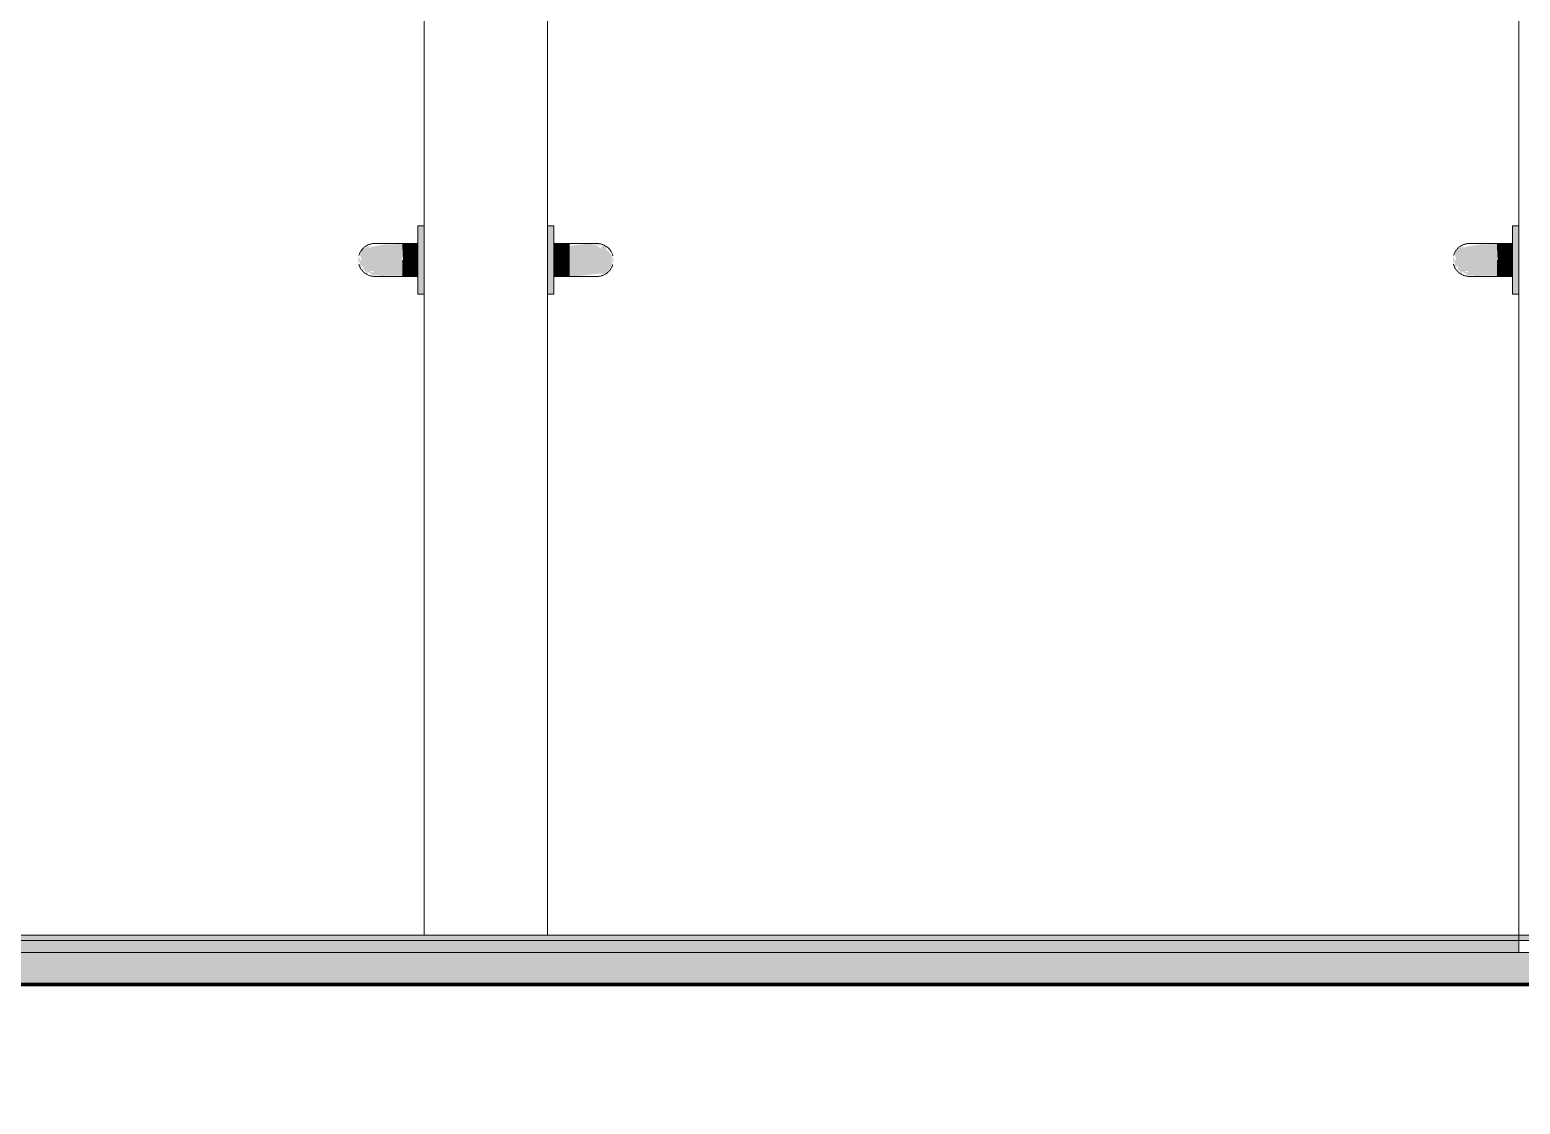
# Model space of a CAD drawing. Header units: inches. Extents: x 20478 to 36684, y -248 to 750.
# Drawn here: x 27366.4 to 27434.3, y -5.5 to 43.5 of the extents above; entities that cross this region are included whole.
import ezdxf

# ---------------------------------------------------------------- set-up
doc = ezdxf.new("R2010")
doc.units = ezdxf.units.IN
doc.header["$MEASUREMENT"] = 0
for name, color, linetype, lineweight in [('A-GLAZ-CWMG', 51, 'Continuous', 9), ('A-WALL-PATT', 111, 'Continuous', 13), ('C-TOPO', 7, 'Continuous', 9), ('G-ANNO-TEXT', 231, 'Continuous', 9), ('I-WALL', 2, 'Continuous', 13), ('Q-SPCQ', 91, 'Continuous', 9)]:
    doc.layers.add(name, color=color, linetype=linetype, lineweight=lineweight)

# ---------------------------------------------------------------- blocks, each defined once
blk = doc.blocks.new('817_Grab_Bars - 8170-001240-25748-Elevation - South')
at = {"layer": 'Q-SPCQ'}
for points in [[(25349.421, 31.438), (25349.703, 31.438), (25349.703, 34.563), (25349.421, 34.563), (25349.421, 31.542)], [(25349.421, 33), (25349.421, 33.75), (25348.703, 33.724), (25348.737, 33)], [(25348.703, 32.25), (25349.421, 32.276), (25349.421, 33), (25348.703, 33), (25348.703, 32.276)]]:
    blk.add_hatch(color=9, dxfattribs=at).paths.add_polyline_path(points, flags=0)
h = blk.add_hatch(color=9, dxfattribs=at)
h.paths.add_polyline_path([(25348.703, 33), (25348.703, 33.724), (25347.98, 33.716), (25347.299, 33.601), (25347.149, 33.52), (25347.232, 33.644), (25346.999, 33.553), (25346.857, 33.416), (25346.782, 33.225), (25346.855, 33), (25348.476, 33)], flags=0)
h.paths.add_polyline_path([(25346.703, 33), (25346.779, 33), (25346.728, 33.194)], flags=0)
h = blk.add_hatch(color=9, dxfattribs=at)
h.paths.add_polyline_path([(25346.775, 33), (25346.703, 33), (25346.728, 32.806), (25346.772, 32.986)], flags=0)
h.paths.add_polyline_path([(25346.878, 32.604), (25346.861, 32.767), (25346.956, 32.642)], flags=0)
h.paths.add_polyline_path([(25347.806, 32.254), (25347.964, 32.293), (25348.703, 32.276), (25348.703, 33), (25346.775, 33), (25346.772, 32.764), (25347.098, 32.38), (25347.153, 32.378), (25347.098, 32.491), (25347.397, 32.293), (25347.623, 32.303)], flags=0)
h.paths.add_polyline_path([(25347.369, 32.413), (25347.228, 32.502), (25347.387, 32.491)], flags=0)
at = {"layer": 'Q-SPCQ', "color": 250}
for p, q in [((25349.703, 34.563), (25349.421, 34.563)), ((25349.421, 31.438), (25349.421, 34.563)), ((25349.421, 33.75), (25348.703, 33.75)), ((25348.703, 32.25), (25349.421, 32.25)), ((25349.421, 31.438), (25349.703, 31.438))]:
    blk.add_line(p, q, dxfattribs=at)
at = {"layer": 'Q-SPCQ', "color": 250, "flags": 128}
for points in [[(25346.732, 33.207), (25346.741, 33.236), (25346.751, 33.264), (25346.762, 33.292), (25346.774, 33.319), (25346.787, 33.346), (25346.802, 33.373), (25346.817, 33.398), (25346.834, 33.423), (25346.851, 33.448), (25346.87, 33.472), (25346.889, 33.495), (25346.909, 33.517), (25346.93, 33.538), (25346.952, 33.558), (25346.975, 33.578), (25346.998, 33.597), (25347.023, 33.614), (25347.047, 33.631), (25347.073, 33.647), (25347.099, 33.661), (25347.126, 33.675), (25347.153, 33.688), (25347.181, 33.699), (25347.209, 33.709), (25347.238, 33.719), (25347.267, 33.727), (25347.296, 33.733), (25347.325, 33.739), (25347.355, 33.744), (25347.385, 33.747), (25347.415, 33.749), (25347.445, 33.75), (25347.453, 33.75)], [(25347.453, 33.75), (25347.454, 33.75), (25347.457, 33.75), (25347.462, 33.75), (25347.469, 33.75), (25347.478, 33.75), (25347.489, 33.75), (25347.501, 33.75), (25347.516, 33.75), (25347.533, 33.75), (25347.551, 33.75), (25347.572, 33.75), (25347.594, 33.75), (25347.618, 33.75), (25347.644, 33.75), (25347.671, 33.75), (25347.7, 33.75), (25347.731, 33.75), (25347.763, 33.75), (25347.797, 33.75), (25347.832, 33.75), (25347.868, 33.75), (25347.906, 33.75), (25347.945, 33.75), (25347.986, 33.75), (25348.027, 33.75), (25348.07, 33.75), (25348.114, 33.75), (25348.158, 33.75), (25348.204, 33.75), (25348.25, 33.75), (25348.297, 33.75), (25348.344, 33.75), (25348.393, 33.75), (25348.441, 33.75), (25348.49, 33.75), (25348.54, 33.75), (25348.589, 33.75), (25348.639, 33.75), (25348.689, 33.75), (25348.703, 33.75)], [(25348.703, 33.75), (25348.653, 33.75), (25348.603, 33.75), (25348.553, 33.75), (25348.504, 33.75), (25348.454, 33.75), (25348.406, 33.75), (25348.357, 33.75), (25348.31, 33.75), (25348.262, 33.75), (25348.216, 33.75), (25348.17, 33.75), (25348.126, 33.75), (25348.082, 33.75), (25348.039, 33.75), (25347.997, 33.75), (25347.956, 33.75), (25347.917, 33.75), (25347.878, 33.75), (25347.842, 33.75), (25347.806, 33.75), (25347.772, 33.75), (25347.739, 33.75), (25347.708, 33.75), (25347.679, 33.75), (25347.651, 33.75), (25347.625, 33.75), (25347.6, 33.75), (25347.578, 33.75), (25347.557, 33.75), (25347.538, 33.75), (25347.52, 33.75), (25347.505, 33.75), (25347.492, 33.75), (25347.48, 33.75), (25347.471, 33.75), (25347.463, 33.75), (25347.458, 33.75), (25347.454, 33.75), (25347.453, 33.75)], [(25347.453, 32.25), (25347.423, 32.251), (25347.393, 32.252), (25347.363, 32.255), (25347.333, 32.26), (25347.304, 32.265), (25347.274, 32.271), (25347.245, 32.279), (25347.217, 32.288), (25347.189, 32.298), (25347.161, 32.309), (25347.133, 32.321), (25347.106, 32.335), (25347.08, 32.349), (25347.054, 32.365), (25347.029, 32.381), (25347.005, 32.398), (25346.981, 32.417), (25346.958, 32.436), (25346.936, 32.456), (25346.915, 32.477), (25346.894, 32.499), (25346.875, 32.522), (25346.856, 32.546), (25346.838, 32.57), (25346.822, 32.595), (25346.806, 32.62), (25346.791, 32.647), (25346.778, 32.673), (25346.765, 32.7), (25346.754, 32.728), (25346.743, 32.756), (25346.734, 32.785), (25346.726, 32.814)], [(25348.703, 32.25), (25348.653, 32.25), (25348.603, 32.25), (25348.553, 32.25), (25348.504, 32.25), (25348.454, 32.25), (25348.406, 32.25), (25348.357, 32.25), (25348.31, 32.25), (25348.262, 32.25), (25348.216, 32.25), (25348.17, 32.25), (25348.126, 32.25), (25348.082, 32.25), (25348.039, 32.25), (25347.997, 32.25), (25347.956, 32.25), (25347.917, 32.25), (25347.878, 32.25), (25347.842, 32.25), (25347.806, 32.25), (25347.772, 32.25), (25347.739, 32.25), (25347.708, 32.25), (25347.679, 32.25), (25347.651, 32.25), (25347.625, 32.25), (25347.6, 32.25), (25347.578, 32.25), (25347.557, 32.25), (25347.538, 32.25), (25347.52, 32.25), (25347.505, 32.25), (25347.492, 32.25), (25347.48, 32.25), (25347.471, 32.25), (25347.463, 32.25), (25347.458, 32.25), (25347.454, 32.25), (25347.453, 32.25)], [(25347.453, 32.25), (25347.454, 32.25), (25347.457, 32.25), (25347.462, 32.25), (25347.469, 32.25), (25347.478, 32.25), (25347.489, 32.25), (25347.501, 32.25), (25347.516, 32.25), (25347.533, 32.25), (25347.551, 32.25), (25347.572, 32.25), (25347.594, 32.25), (25347.618, 32.25), (25347.644, 32.25), (25347.671, 32.25), (25347.7, 32.25), (25347.731, 32.25), (25347.763, 32.25), (25347.797, 32.25), (25347.832, 32.25), (25347.868, 32.25), (25347.906, 32.25), (25347.945, 32.25), (25347.986, 32.25), (25348.027, 32.25), (25348.07, 32.25), (25348.114, 32.25), (25348.158, 32.25), (25348.204, 32.25), (25348.25, 32.25), (25348.297, 32.25), (25348.344, 32.25), (25348.393, 32.25), (25348.441, 32.25), (25348.49, 32.25), (25348.54, 32.25), (25348.589, 32.25), (25348.639, 32.25), (25348.689, 32.25), (25348.703, 32.25)]]:
    blk.add_lwpolyline(points, dxfattribs=at)
blk = doc.blocks.new('817_Grab_Bars - 8170-001240-V55-Elevation - South')
at = {"layer": 'Q-SPCQ'}
for points in [[(25355.609, 31.437), (25355.609, 34.562), (25355.328, 34.562), (25355.328, 31.437)], [(25355.609, 33), (25356.328, 33), (25356.328, 33.75), (25355.609, 33.724), (25355.609, 33.194)], [(25355.609, 32.25), (25356.328, 32.276), (25356.328, 33), (25355.609, 33), (25355.609, 32.276)]]:
    blk.add_hatch(color=9, dxfattribs=at).paths.add_polyline_path(points, flags=0)
h = blk.add_hatch(color=9, dxfattribs=at)
h.paths.add_polyline_path([(25358.252, 33), (25358.328, 33), (25358.302, 33.194)], flags=0)
h.paths.add_polyline_path([(25356.71, 33), (25358.252, 33), (25358.242, 33.22), (25357.965, 33.52), (25358.041, 33.563), (25357.866, 33.665), (25357.767, 33.635), (25357.618, 33.721), (25357.501, 33.689), (25357.243, 33.742), (25356.328, 33.65), (25356.328, 33)], flags=0)
h.paths.add_polyline_path([(25357.775, 33.516), (25357.519, 33.686), (25357.767, 33.635)], flags=0)
h = blk.add_hatch(color=9, dxfattribs=at)
h.paths.add_polyline_path([(25358.255, 33), (25358.302, 32.806), (25358.328, 33), (25358.258, 33)], flags=0)
h.paths.add_polyline_path([(25356.668, 32.266), (25357.818, 32.39), (25357.867, 32.355), (25357.933, 32.38), (25358.102, 32.531), (25358.258, 32.764), (25358.242, 33), (25356.328, 33), (25356.328, 32.276)], flags=0)
at = {"layer": 'Q-SPCQ', "color": 250}
for p, q in [((25355.609, 34.562), (25355.328, 34.562)), ((25355.609, 34.562), (25355.609, 31.437)), ((25356.328, 33.75), (25355.609, 33.75)), ((25355.609, 32.25), (25356.328, 32.25)), ((25355.328, 31.437), (25355.609, 31.437))]:
    blk.add_line(p, q, dxfattribs=at)
at = {"layer": 'Q-SPCQ', "color": 250, "flags": 128}
for points in [[(25357.578, 33.75), (25357.577, 33.75), (25357.574, 33.75), (25357.569, 33.75), (25357.562, 33.75), (25357.553, 33.75), (25357.542, 33.75), (25357.529, 33.75), (25357.514, 33.75), (25357.498, 33.75), (25357.479, 33.75), (25357.459, 33.75), (25357.436, 33.75), (25357.412, 33.75), (25357.387, 33.75), (25357.359, 33.75), (25357.33, 33.75), (25357.3, 33.75), (25357.267, 33.75), (25357.234, 33.75), (25357.199, 33.75), (25357.162, 33.75), (25357.124, 33.75), (25357.085, 33.75), (25357.045, 33.75), (25357.003, 33.75), (25356.961, 33.75), (25356.917, 33.75), (25356.872, 33.75), (25356.827, 33.75), (25356.781, 33.75), (25356.734, 33.75), (25356.686, 33.75), (25356.638, 33.75), (25356.589, 33.75), (25356.54, 33.75), (25356.491, 33.75), (25356.441, 33.75), (25356.391, 33.75), (25356.341, 33.75), (25356.328, 33.75)], [(25356.328, 33.75), (25356.378, 33.75), (25356.428, 33.75), (25356.477, 33.75), (25356.527, 33.75), (25356.576, 33.75), (25356.625, 33.75), (25356.673, 33.75), (25356.721, 33.75), (25356.768, 33.75), (25356.814, 33.75), (25356.86, 33.75), (25356.905, 33.75), (25356.949, 33.75), (25356.992, 33.75), (25357.034, 33.75), (25357.074, 33.75), (25357.114, 33.75), (25357.152, 33.75), (25357.189, 33.75), (25357.224, 33.75), (25357.259, 33.75), (25357.291, 33.75), (25357.322, 33.75), (25357.352, 33.75), (25357.38, 33.75), (25357.406, 33.75), (25357.43, 33.75), (25357.453, 33.75), (25357.474, 33.75), (25357.493, 33.75), (25357.51, 33.75), (25357.525, 33.75), (25357.539, 33.75), (25357.55, 33.75), (25357.56, 33.75), (25357.567, 33.75), (25357.573, 33.75), (25357.576, 33.75), (25357.578, 33.75)], [(25357.578, 33.75), (25357.608, 33.749), (25357.638, 33.748), (25357.668, 33.745), (25357.697, 33.74), (25357.727, 33.735), (25357.756, 33.729), (25357.785, 33.721), (25357.814, 33.712), (25357.842, 33.702), (25357.87, 33.691), (25357.897, 33.679), (25357.924, 33.665), (25357.95, 33.651), (25357.976, 33.635), (25358.001, 33.619), (25358.026, 33.602), (25358.049, 33.583), (25358.072, 33.564), (25358.094, 33.544), (25358.116, 33.523), (25358.136, 33.501), (25358.156, 33.478), (25358.174, 33.454), (25358.192, 33.43), (25358.209, 33.405), (25358.225, 33.38), (25358.239, 33.353), (25358.253, 33.327), (25358.265, 33.3), (25358.277, 33.272), (25358.287, 33.244), (25358.296, 33.215), (25358.304, 33.186)], [(25358.299, 32.793), (25358.29, 32.764), (25358.28, 32.736), (25358.269, 32.708), (25358.256, 32.681), (25358.243, 32.654), (25358.229, 32.627), (25358.213, 32.602), (25358.197, 32.577), (25358.179, 32.552), (25358.161, 32.528), (25358.142, 32.505), (25358.121, 32.483), (25358.1, 32.462), (25358.078, 32.442), (25358.056, 32.422), (25358.032, 32.403), (25358.008, 32.386), (25357.983, 32.369), (25357.957, 32.353), (25357.931, 32.339), (25357.904, 32.325), (25357.877, 32.312), (25357.849, 32.301), (25357.821, 32.291), (25357.793, 32.281), (25357.764, 32.273), (25357.735, 32.267), (25357.705, 32.261), (25357.676, 32.256), (25357.646, 32.253), (25357.616, 32.251), (25357.586, 32.25), (25357.578, 32.25)], [(25356.328, 32.25), (25356.378, 32.25), (25356.428, 32.25), (25356.477, 32.25), (25356.527, 32.25), (25356.576, 32.25), (25356.625, 32.25), (25356.673, 32.25), (25356.721, 32.25), (25356.768, 32.25), (25356.814, 32.25), (25356.86, 32.25), (25356.905, 32.25), (25356.949, 32.25), (25356.992, 32.25), (25357.034, 32.25), (25357.074, 32.25), (25357.114, 32.25), (25357.152, 32.25), (25357.189, 32.25), (25357.224, 32.25), (25357.259, 32.25), (25357.291, 32.25), (25357.322, 32.25), (25357.352, 32.25), (25357.38, 32.25), (25357.406, 32.25), (25357.43, 32.25), (25357.453, 32.25), (25357.474, 32.25), (25357.493, 32.25), (25357.51, 32.25), (25357.525, 32.25), (25357.539, 32.25), (25357.55, 32.25), (25357.56, 32.25), (25357.567, 32.25), (25357.573, 32.25), (25357.576, 32.25), (25357.578, 32.25)], [(25357.578, 32.25), (25357.577, 32.25), (25357.574, 32.25), (25357.569, 32.25), (25357.562, 32.25), (25357.553, 32.25), (25357.542, 32.25), (25357.529, 32.25), (25357.514, 32.25), (25357.498, 32.25), (25357.479, 32.25), (25357.459, 32.25), (25357.436, 32.25), (25357.412, 32.25), (25357.387, 32.25), (25357.359, 32.25), (25357.33, 32.25), (25357.3, 32.25), (25357.267, 32.25), (25357.234, 32.25), (25357.199, 32.25), (25357.162, 32.25), (25357.124, 32.25), (25357.085, 32.25), (25357.045, 32.25), (25357.003, 32.25), (25356.961, 32.25), (25356.917, 32.25), (25356.872, 32.25), (25356.827, 32.25), (25356.781, 32.25), (25356.734, 32.25), (25356.686, 32.25), (25356.638, 32.25), (25356.589, 32.25), (25356.54, 32.25), (25356.491, 32.25), (25356.441, 32.25), (25356.391, 32.25), (25356.341, 32.25), (25356.328, 32.25)]]:
    blk.add_lwpolyline(points, dxfattribs=at)
blk = doc.blocks.new('Locker Rooms and Restrooms_rvt-2-Elevation - South')
at = {"layer": 'A-WALL-PATT', "lineweight": 9}
h = blk.add_hatch(dxfattribs=at)
h.set_pattern_fill('FP_18', color=252, style=0, pattern_type=2)
h.set_pattern_definition([(90, (26516.45, 0), (-512, 3e-14), []), (180, (26516.45, 0), (-6e-14, -512), [])])
h.paths.add_polyline_path([(25448.378, 32.604), (25448.456, 32.642), (25448.363, 32.755), (25448.376, 32.625)], flags=0)
h.paths.add_polyline_path([(25449.621, 47.616), (25449.675, 47.231), (25449.621, 46.872), (25449.581, 47.339), (25449.621, 47.587)], flags=0)
h.paths.add_polyline_path([(25449.431, 47.632), (25449.448, 47.328), (25449.431, 47.46), (25449.431, 47.616)], flags=0)
h.paths.add_polyline_path([(25433.765, 2.244), (25451.203, 2.244), (25451.203, 31.438), (25450.921, 31.438), (25450.921, 32.25), (25448.869, 32.308), (25448.666, 32.35), (25448.598, 32.38), (25448.429, 32.531), (25448.273, 32.806), (25448.228, 32.806), (25448.234, 33.173), (25448.282, 33), (25448.355, 33), (25448.282, 33.225), (25448.427, 33.483), (25448.622, 33.601), (25448.703, 33.601), (25448.732, 33.565), (25449.117, 33.721), (25449.205, 33.686), (25449.885, 33.735), (25450.921, 33.75), (25450.921, 34.563), (25451.203, 34.563), (25451.203, 48.268), (25450.015, 48.268), (25450.015, 44.553), (25449.833, 44.553), (25449.785, 45.206), (25449.747, 45.575), (25449.675, 48.215), (25449.621, 48.268), (25449.469, 48.215), (25449.431, 48.268), (25449.39, 48.215), (25449.333, 47.551), (25449.318, 47.786), (25449.301, 46.93), (25449.2, 46.983), (25449.2, 48.268), (25449.084, 48.209), (25449.084, 47.004), (25448.304, 47.004), (25447.478, 47.255), (25447.075, 47.478), (25447.075, 48.268), (25433.765, 48.268), (25433.765, 17.884)], flags=0)
h.paths.add_polyline_path([(25498.253, 32.604), (25498.331, 32.642), (25498.238, 32.755), (25498.249, 32.642)], flags=0)
h.paths.add_polyline_path([(25456.828, 2.244), (25501.078, 2.244), (25501.078, 31.438), (25500.796, 31.438), (25500.796, 32.25), (25498.744, 32.308), (25498.528, 32.378), (25498.473, 32.38), (25498.304, 32.531), (25498.148, 32.806), (25498.103, 32.806), (25498.109, 33.173), (25498.157, 33), (25498.23, 33), (25498.157, 33.225), (25498.302, 33.483), (25498.497, 33.601), (25498.574, 33.595), (25498.607, 33.565), (25499.041, 33.733), (25499.08, 33.686), (25499.93, 33.729), (25500.796, 33.75), (25500.796, 34.563), (25501.078, 34.563), (25501.078, 48.268), (25459.768, 48.268), (25459.768, 47.437), (25458.873, 47.09), (25458.244, 46.983), (25457.759, 47.004), (25457.759, 48.268), (25457.643, 48.214), (25457.643, 46.939), (25457.542, 46.93), (25457.493, 48), (25457.453, 48), (25457.412, 48), (25457.374, 48.017), (25457.374, 48.268), (25457.222, 48.214), (25457.168, 48.268), (25457.125, 48.214), (25457.107, 47.265), (25457.01, 44.553), (25456.828, 44.553), (25456.828, 34.563), (25457.109, 34.563), (25457.109, 33.75), (25458.845, 33.721), (25459.524, 33.553), (25459.467, 33.516), (25459.569, 33.368), (25459.744, 33.184), (25459.799, 33.184), (25459.811, 33.124), (25459.802, 32.806), (25459.758, 32.764), (25459.433, 32.38), (25459.395, 32.413), (25459.344, 32.413), (25459.217, 32.378), (25459.158, 32.339), (25459.133, 32.293), (25458.305, 32.275), (25457.109, 32.219), (25457.109, 31.438), (25456.828, 31.438), (25456.828, 17.884)], flags=0)
h.paths.add_polyline_path([(25498.744, 32.413), (25498.721, 32.494), (25498.621, 32.491)], flags=0)
h.paths.add_polyline_path([(25448.869, 32.413), (25448.846, 32.494), (25448.779, 32.47)], flags=0)
h.paths.add_polyline_path([(25459.275, 33.516), (25459.222, 33.644), (25459.177, 33.595), (25459.27, 33.52)], flags=0)
h.paths.add_polyline_path([(25460.786, 44.875), (25460.738, 44.933), (25460.88, 44.928)], flags=0)
h.paths.add_polyline_path([(25446.057, 44.875), (25445.963, 44.946), (25446.104, 44.892)], flags=0)
h.paths.add_polyline_path([(25446.066, 44.981), (25445.787, 45.055), (25445.777, 45.569), (25445.797, 45.727), (25446.031, 46.909), (25446.123, 46.909), (25446.033, 47.091), (25446.005, 47.255), (25445.969, 47.38), (25446.579, 47.327), (25446.461, 47.022), (25446.44, 46.873), (25446.448, 45.419), (25446.337, 45.007), (25446.104, 44.991)], flags=0)
h.paths.add_polyline_path([(25460.777, 44.981), (25460.486, 45.018), (25460.387, 45.569), (25460.383, 45.713), (25460.403, 46.873), (25460.487, 46.9), (25460.374, 47.081), (25460.299, 47.255), (25460.264, 47.327), (25460.874, 47.38), (25460.81, 47.091), (25460.88, 46.582), (25461.075, 45.419), (25461.046, 45.054), (25460.859, 45.018)], flags=0)
h.paths.add_polyline_path([(25446.281, 47.432), (25445.986, 47.57), (25446.032, 47.661), (25446.164, 47.661), (25446.199, 48), (25446.245, 48.093), (25446.546, 48.158), (25446.694, 48.19), (25446.984, 48.134), (25446.984, 47.81), (25446.694, 47.81), (25446.565, 47.615), (25446.565, 47.456), (25446.377, 47.451)], flags=0)
h.paths.add_polyline_path([(25460.562, 47.432), (25460.249, 47.519), (25460.278, 47.615), (25460.35, 47.626), (25460.149, 47.81), (25459.859, 47.866), (25459.859, 48.19), (25460.494, 48.134), (25460.598, 48.093), (25460.687, 47.784), (25460.723, 47.654), (25460.811, 47.661), (25460.889, 47.509), (25460.611, 47.451)], flags=0)
h.paths.add_polyline_path([(25465.46, 51.305), (25501.078, 51.305), (25501.078, 96.695), (25433.765, 96.695), (25433.765, 51.305), (25449.833, 51.305), (25449.833, 51.447), (25450.015, 51.447), (25450.015, 51.305), (25451.203, 51.305), (25451.203, 96), (25456.828, 95.999), (25456.828, 73.165), (25456.965, 73.142), (25456.965, 70.858), (25456.828, 70.835), (25456.828, 51.447), (25457.01, 51.447), (25457.01, 51.305), (25465.442, 51.305)], flags=0)
h.paths.add_polyline_path([(25461.577, 65.191), (25461.425, 65.407), (25462.518, 66.509), (25462.472, 66.544), (25463.284, 67.27), (25463.445, 67.427), (25465.52, 69.502), (25465.732, 69.346), (25465.021, 68.562), (25464.1, 67.508), (25463.311, 66.756), (25463.259, 66.728), (25462.906, 66.361), (25461.581, 65.195)], flags=0)
h.paths.add_polyline_path([(25445.266, 65.191), (25444.453, 65.926), (25443.424, 66.827), (25442.667, 67.609), (25442.644, 67.668), (25442.277, 68.021), (25441.134, 69.369), (25441.323, 69.502), (25442.425, 68.409), (25442.46, 68.455), (25443.186, 67.643), (25443.343, 67.482), (25445.417, 65.407), (25445.285, 65.218)], flags=0)
h.paths.add_polyline_path([(25461.385, 65.534), (25461.435, 66.231), (25461.558, 66.499), (25464.568, 69.455), (25464.869, 69.542), (25465.36, 69.509), (25461.472, 65.621)], flags=0)
h.paths.add_polyline_path([(25445.458, 65.534), (25441.45, 69.542), (25442.146, 69.492), (25442.415, 69.369), (25445.371, 66.359), (25445.458, 66.058), (25445.458, 65.611)], flags=0)
h.paths.add_polyline_path([(25445.611, 69.401), (25445.657, 69.467), (25445.734, 69.294), (25445.583, 69.294), (25445.607, 69.387)], flags=0)
h.paths.add_polyline_path([(25445.328, 66.81), (25445.199, 66.939), (25445.106, 66.883), (25444.993, 66.922), (25444.987, 66.884), (25442.814, 69.127), (25443.014, 69.035), (25443.013, 69.113), (25442.863, 69.189), (25442.79, 69.347), (25442.79, 69.409), (25443.492, 69.396), (25444.265, 69.736), (25444.827, 70.051), (25444.927, 69.999), (25444.984, 70.094), (25445.611, 69.401), (25445.523, 69.355), (25446, 68.877), (25445.461, 67.955), (25445.301, 67.424), (25445.311, 67.185)], flags=0)
h.paths.add_polyline_path([(25461.515, 66.81), (25461.531, 67.576), (25461.191, 68.349), (25460.877, 68.911), (25460.91, 69.021), (25460.857, 69.092), (25461.633, 69.818), (25461.661, 69.695), (25462.05, 70.084), (25462.972, 69.545), (25463.503, 69.385), (25464.117, 69.412), (25463.988, 69.283), (25463.928, 69.057), (25464.086, 69.147), (25463.928, 68.956), (25462.009, 67.119), (25461.868, 66.999), (25461.751, 66.957), (25461.577, 66.871), (25461.531, 66.825)], flags=0)
h.paths.add_polyline_path([(25441.71, 68.723), (25441.693, 68.763), (25441.701, 68.729)], flags=0)
h.paths.add_polyline_path([(25445.734, 69.143), (25445.757, 69.294), (25445.845, 69.181), (25445.746, 69.147)], flags=0)
h.paths.add_polyline_path([(25446.042, 69.486), (25445.918, 69.634), (25445.885, 69.568), (25445.583, 69.961), (25445.509, 70.037), (25445.418, 70.159), (25445.583, 70.374), (25446.024, 70.764), (25446.107, 70.757), (25447.232, 71.806), (25447.291, 71.806), (25447.403, 71.984), (25447.954, 72.284), (25448.437, 72.335), (25448.537, 72.346), (25448.537, 72.4), (25449.605, 72.346), (25449.605, 71.6), (25448.478, 71.588), (25448.092, 71.501), (25447.618, 71.136), (25446.654, 70.134), (25446.68, 70.057), (25446.075, 69.502)], flags=0)
h.paths.add_polyline_path([(25459.084, 71.278), (25459.092, 71.361), (25459.079, 71.287)], flags=0)
h.paths.add_polyline_path([(25460.8, 69.486), (25460.561, 69.659), (25460.163, 70.109), (25460.17, 70.191), (25458.872, 71.419), (25458.691, 71.523), (25458.179, 71.6), (25457.238, 71.654), (25457.238, 72.4), (25458.306, 72.346), (25458.306, 72.283), (25458.513, 72.359), (25459.033, 72.255), (25459.518, 71.914), (25459.611, 71.806), (25459.687, 71.806), (25460.793, 70.738), (25460.87, 70.764), (25461.441, 70.127), (25461.32, 69.989), (25461.32, 69.931), (25460.964, 69.659), (25460.877, 69.577), (25460.83, 69.522)], flags=0)
h.paths.add_polyline_path([(25445.822, 69.497), (25445.604, 69.634), (25445.791, 69.526)], flags=0)
h.paths.add_polyline_path([(25461.149, 69.544), (25461.32, 69.742), (25461.26, 69.655), (25461.15, 69.544)], flags=0)
h.paths.add_polyline_path([(25461.54, 69.574), (25461.633, 69.667), (25461.529, 69.667), (25461.536, 69.607)], flags=0)
h.paths.add_polyline_path([(25461.784, 69.818), (25461.664, 69.865), (25461.746, 69.929), (25461.776, 69.841)], flags=0)
h.paths.add_polyline_path([(25450.015, 70.835), (25449.878, 70.858), (25449.878, 73.142), (25450.015, 73.142), (25450.015, 71.058)], flags=0)
h.paths.add_polyline_path([(25448.537, 71.6), (25448.537, 71.654), (25448.504, 71.614)], flags=0)
h.paths.add_polyline_path([(25455.543, 99.732), (25501.078, 99.732), (25501.078, 132.852), (25433.765, 132.852), (25433.765, 99.732), (25448.092, 99.732)], flags=0)
h.paths.add_polyline_path([(25434.647, 145.5), (25447.39, 145.5), (25447.39, 145.562), (25433.765, 145.562), (25433.765, 145.5)], flags=0)
h.paths.add_polyline_path([(25452.89, 145.5), (25495.64, 145.5), (25495.64, 145.562), (25452.89, 145.562)], flags=0)
at = {"layer": 'I-WALL', "color": 130}
for p, q in [((25501.078, 1.456), (25501.078, 142.666)), ((25451.203, 2.244), (25451.203, 48.268)), ((25456.828, 48.268), (25456.828, 2.244))]:
    blk.add_line(p, q, dxfattribs=at)
at = {"color": 250, "lineweight": 9}
for name, p in [('817_Grab_Bars - 8170-001240-25748-Elevation - South', (101.5, 0)), ('817_Grab_Bars - 8170-001240-V55-Elevation - South', (101.5, 0)), ('817_Grab_Bars - 8170-001240-25748-Elevation - South', (151.375, 0))]:
    blk.add_blockref(name, p, dxfattribs=at)
blk = doc.blocks.new('Rectangular Mullion - Profile_Polycarbonate_Lower-1150074-Elevation - South')
at = {"layer": 'A-GLAZ-CWMG'}
for points in [[(25669.331, 1.994), (25669.331, 2.244), (25320.575, 2.244), (25320.575, 1.994), (25638.163, 1.994)], [(25669.331, 0), (25669.331, 1.456), (25320.575, 1.456), (25320.575, 0), (25638.163, 0)]]:
    blk.add_hatch(color=256, dxfattribs=at).paths.add_polyline_path(points, flags=0)
h = blk.add_hatch(color=256, dxfattribs=at)
h.paths.add_polyline_path([(25320.575, 1.456), (25501.078, 1.456), (25501.078, 1.994), (25320.575, 1.994)], flags=0)
h.paths.add_polyline_path([(25669.331, 1.456), (25669.331, 1.994), (25522.453, 1.994), (25522.453, 1.456), (25638.163, 1.456)], flags=0)
h.paths.add_polyline_path([(25517.89, 1.456), (25517.89, 1.994), (25505.64, 1.994), (25505.64, 1.456)], flags=0)
for p, q in [((25320.575, 2.244), (25669.331, 2.244)), ((25320.575, 1.994), (25669.331, 1.994)), ((25320.575, 1.456), (25669.331, 1.456))]:
    blk.add_line(p, q, dxfattribs=at)

msp = doc.modelspace()

# ---------------------------------------------------------------- linework, layer by layer
at = {"layer": 'C-TOPO', "lineweight": 70}
msp.add_line((28297.05822, 0), (25597.49671, 0), dxfattribs=at)
at = {"layer": 'C-TOPO'}
msp.add_line((28297.05822, 0), (25597.49673, 0), dxfattribs=at)
at = {"layer": 'G-ANNO-TEXT', "color": 145}
msp.add_arc((27963.3916, 425.57425), 627.26601, 197.19941499, 270, dxfattribs=at)

# ---------------------------------------------------------------- block references
at = {"color": 250, "lineweight": 5}
msp.add_blockref('Locker Rooms and Restrooms_rvt-2-Elevation - South', (1933.17007, 0), dxfattribs=at)
at = {"layer": 'A-GLAZ-CWMG'}
msp.add_blockref('Rectangular Mullion - Profile_Polycarbonate_Lower-1150074-Elevation - South', (1933.17007, 0), dxfattribs=at)

doc.saveas('drawing.dxf')
